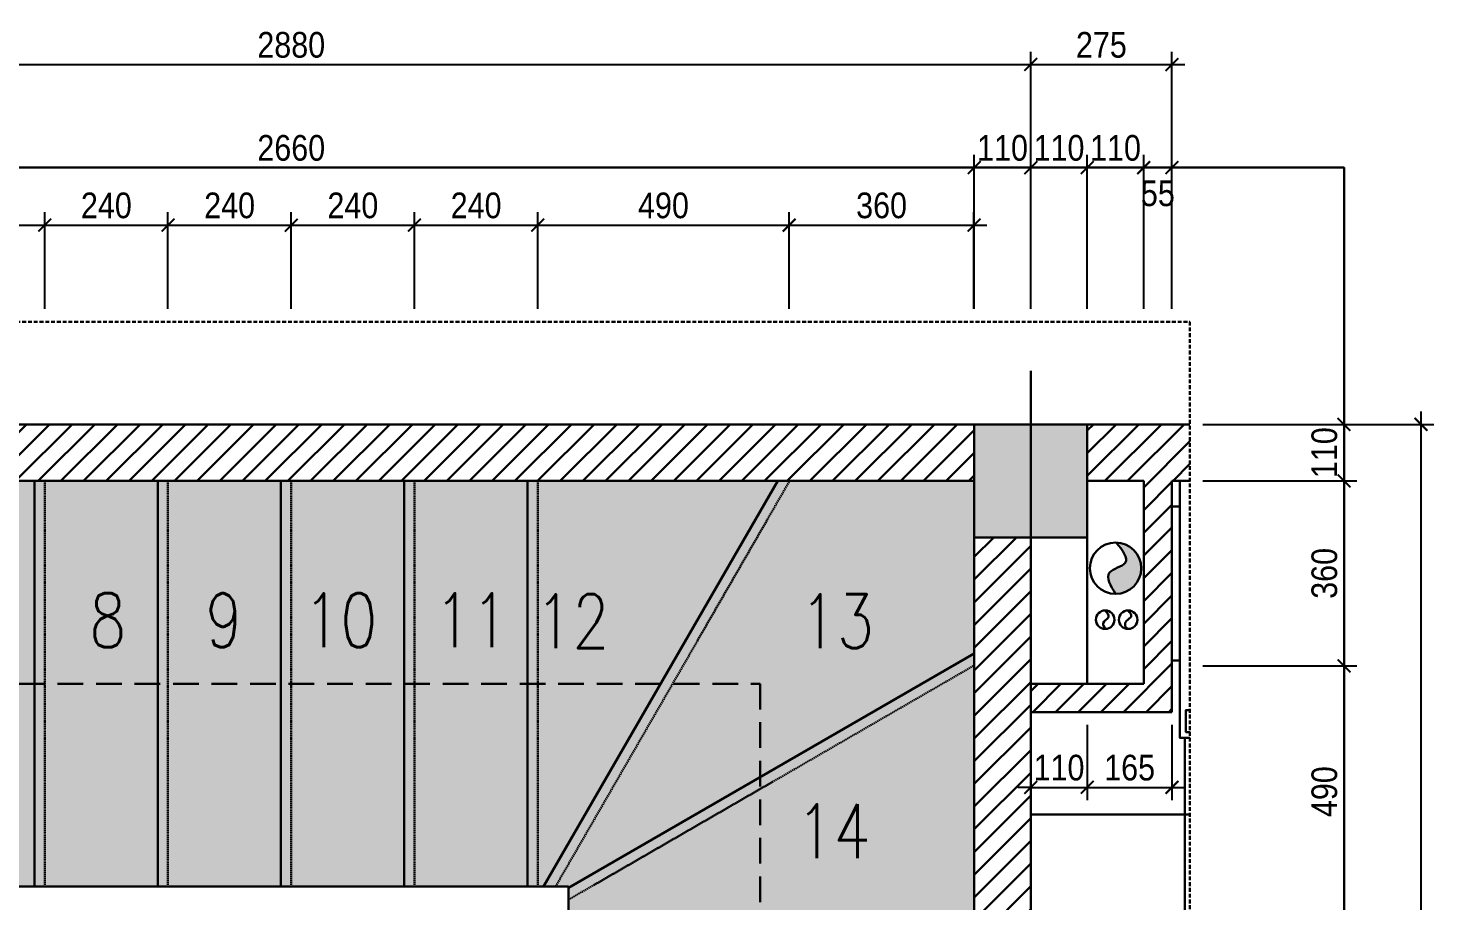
# Model space of a CAD drawing. Header units: millimetres. Extents: x -82962 to 19744, y -138000 to 4535.
# Drawn here: x 2761 to 5498, y -30838 to -29139 of the extents above; entities that cross this region are included whole.
import ezdxf

# ---------------------------------------------------------------- set-up
doc = ezdxf.new("R2010")
doc.units = ezdxf.units.MM
doc.header["$LTSCALE"] = 1000
doc.header["$MEASUREMENT"] = 0
doc.header["$PDMODE"] = 3
doc.linetypes.add('HIDDEN', pattern=[0.375, 0.25, -0.125])
doc.layers.get('0').update_dxf_attribs({"lineweight": 30})
doc.layers.get('DEFPOINTS').update_dxf_attribs({"color": 4, "lineweight": 30})
doc.layers.add('THAY', color=4, linetype='Continuous', lineweight=30)
doc.styles.add('ARIAL', font='arial.ttf', dxfattribs={"width": 0.85})
doc.styles.get("Standard").update_dxf_attribs({"font": 'romans.shx', "width": 0.7, "bigfont": 'bigfont.shx'})
doc.dimstyles.new('DIM 1-100', dxfattribs={"dimscale": 0, "dimtxt": 2, "dimasz": 1, "dimexe": 1, "dimexo": 1, "dimgap": 0.5, "dimtad": 1, "dimdec": 4, "dimrnd": 1, "dimdsep": 46, "dimtxsty": 'ARIAL', "dimblk1": 'ARCHTICK', "dimblk2": 'ARCHTICK', "dimsah": 1, "dimcen": 2, "dimdle": 1, "dimclrd": 9, "dimclre": 9, "dimclrt": 1, "dimadec": 0, "dimazin": 0, "dimtfac": 1, "dimtdec": 4, "dimtix": 1, "dimtmove": 2, "dimatfit": 3, "dimldrblk": 'DOT', "dimfxl": 1, "dimtvp": 1, "dimtolj": 1, "dimarcsym": 0})

# ---------------------------------------------------------------- blocks, each defined once
blk = doc.blocks.new('_ARCHTICK')
at = {"color": 0, "linetype": 'ByBlock', "const_width": 0.15}
blk.add_lwpolyline([(-0.5, -0.5), (0.5, 0.5)], dxfattribs=at)
blk = doc.blocks.new('*D348')
at = {"layer": 'DEFPOINTS', "color": 0, "ltscale": 0.2, "transparency": 16777216}
for p in [(4603.4, -29410.4), (1943.4, -29710.4), (4603.4, -29710.4)]:
    blk.add_point(p, dxfattribs=at)
at = {"layer": 'THAY', "color": 9, "lineweight": -2, "ltscale": 0.2, "transparency": 16777216}
for p, q in [((1943.4, -29685.4), (1943.4, -29385.4)), ((4603.4, -29685.4), (4603.4, -29385.4)), ((1918.4, -29410.4), (4628.4, -29410.4))]:
    blk.add_line(p, q, dxfattribs=at)
at = {"layer": 'THAY', "color": 9, "lineweight": -2, "ltscale": 0.2, "transparency": 16777216, "xscale": 25, "yscale": 25, "zscale": 25, "rotation": 180}
blk.add_blockref('_ARCHTICK', (1943.4, -29410.4), dxfattribs=at)
at = {"layer": 'THAY', "color": 9, "lineweight": -2, "ltscale": 0.2, "transparency": 16777216, "xscale": 25, "yscale": 25, "zscale": 25}
blk.add_blockref('_ARCHTICK', (4603.4, -29410.4), dxfattribs=at)
at = {"layer": 'THAY', "color": 1, "ltscale": 0.2, "transparency": 16777216, "insert": (3273.4, -29372.3), "char_height": 50, "attachment_point": 5, "style": 'ARIAL'}
blk.add_mtext('\\A1;2660', dxfattribs=at)
blk = doc.blocks.new('_DOT')
at = {"color": 0, "linetype": 'ByBlock', "ltscale": 10}
blk.add_line((-0.5, 0), (-1, 0), dxfattribs=at)
at = {"color": 0, "linetype": 'ByBlock', "ltscale": 10, "const_width": 0.5}
blk.add_lwpolyline([(-0.25, 0, 1), (0.25, 0, 1)], format="xyb", close=True, dxfattribs=at)
blk = doc.blocks.new('*D349')
at = {"layer": 'DEFPOINTS', "color": 0, "ltscale": 0.2, "transparency": 16777216}
for p in [(4713.4, -29410.4), (4603.4, -29710.4), (4713.4, -29710.4)]:
    blk.add_point(p, dxfattribs=at)
at = {"layer": 'THAY', "color": 9, "lineweight": -2, "ltscale": 0.2, "transparency": 16777216}
for p, q in [((4603.4, -29685.4), (4603.4, -29385.4)), ((4713.4, -29685.4), (4713.4, -29385.4)), ((4603.4, -29410.4), (4578.4, -29410.4)), ((4603.4, -29410.4), (4713.4, -29410.4)), ((4713.4, -29410.4), (4738.4, -29410.4))]:
    blk.add_line(p, q, dxfattribs=at)
at = {"layer": 'THAY', "color": 9, "lineweight": -2, "ltscale": 0.2, "transparency": 16777216, "xscale": 25, "yscale": 25, "zscale": 25}
blk.add_blockref('_ARCHTICK', (4603.4, -29410.4), dxfattribs=at)
at = {"layer": 'THAY', "color": 9, "lineweight": -2, "ltscale": 0.2, "transparency": 16777216, "xscale": 25, "yscale": 25, "zscale": 25, "rotation": 180}
blk.add_blockref('_ARCHTICK', (4713.4, -29410.4), dxfattribs=at)
at = {"layer": 'THAY', "color": 1, "ltscale": 0.2, "transparency": 16777216, "insert": (4658.4, -29372.3), "char_height": 50, "attachment_point": 5, "style": 'ARIAL'}
blk.add_mtext('\\A1;110', dxfattribs=at)
blk = doc.blocks.new('*D351')
at = {"layer": 'DEFPOINTS', "color": 0, "ltscale": 0.2, "transparency": 16777216}
for p in [(2793.4, -29522.4), (2303.7, -29710.4), (2793.4, -29710.4)]:
    blk.add_point(p, dxfattribs=at)
at = {"layer": 'THAY', "color": 9, "lineweight": -2, "ltscale": 0.2, "transparency": 16777216}
for p, q in [((2303.7, -29685.4), (2303.7, -29497.4)), ((2793.4, -29685.4), (2793.4, -29497.4)), ((2278.7, -29522.4), (2818.4, -29522.4))]:
    blk.add_line(p, q, dxfattribs=at)
at = {"layer": 'THAY', "color": 9, "lineweight": -2, "ltscale": 0.2, "transparency": 16777216, "xscale": 25, "yscale": 25, "zscale": 25, "rotation": 180}
blk.add_blockref('_ARCHTICK', (2303.7, -29522.4), dxfattribs=at)
at = {"layer": 'THAY', "color": 9, "lineweight": -2, "ltscale": 0.2, "transparency": 16777216, "xscale": 25, "yscale": 25, "zscale": 25}
blk.add_blockref('_ARCHTICK', (2793.4, -29522.4), dxfattribs=at)
at = {"layer": 'THAY', "color": 1, "ltscale": 0.2, "transparency": 16777216, "insert": (2548.5, -29484.3), "char_height": 50, "attachment_point": 5, "style": 'ARIAL'}
blk.add_mtext('\\A1;490', dxfattribs=at)
blk = doc.blocks.new('*D352')
at = {"layer": 'DEFPOINTS', "color": 0, "ltscale": 0.2, "transparency": 16777216}
for p in [(3033.4, -29522.4), (2793.4, -29710.4), (3033.4, -29710.4)]:
    blk.add_point(p, dxfattribs=at)
at = {"layer": 'THAY', "color": 9, "lineweight": -2, "ltscale": 0.2, "transparency": 16777216}
for p, q in [((2793.4, -29685.4), (2793.4, -29497.4)), ((3033.4, -29685.4), (3033.4, -29497.4)), ((2768.4, -29522.4), (3058.4, -29522.4))]:
    blk.add_line(p, q, dxfattribs=at)
at = {"layer": 'THAY', "color": 9, "lineweight": -2, "ltscale": 0.2, "transparency": 16777216, "xscale": 25, "yscale": 25, "zscale": 25, "rotation": 180}
blk.add_blockref('_ARCHTICK', (2793.4, -29522.4), dxfattribs=at)
at = {"layer": 'THAY', "color": 9, "lineweight": -2, "ltscale": 0.2, "transparency": 16777216, "xscale": 25, "yscale": 25, "zscale": 25}
blk.add_blockref('_ARCHTICK', (3033.4, -29522.4), dxfattribs=at)
at = {"layer": 'THAY', "color": 1, "ltscale": 0.2, "transparency": 16777216, "insert": (2913.4, -29484.3), "char_height": 50, "attachment_point": 5, "style": 'ARIAL'}
blk.add_mtext('\\A1;240', dxfattribs=at)
blk = doc.blocks.new('*D353')
at = {"layer": 'DEFPOINTS', "color": 0, "ltscale": 0.2, "transparency": 16777216}
for p in [(3273.4, -29522.4), (3033.4, -29710.4), (3273.4, -29710.4)]:
    blk.add_point(p, dxfattribs=at)
at = {"layer": 'THAY', "color": 9, "lineweight": -2, "ltscale": 0.2, "transparency": 16777216}
for p, q in [((3033.4, -29685.4), (3033.4, -29497.4)), ((3273.4, -29685.4), (3273.4, -29497.4)), ((3008.4, -29522.4), (3298.4, -29522.4))]:
    blk.add_line(p, q, dxfattribs=at)
at = {"layer": 'THAY', "color": 9, "lineweight": -2, "ltscale": 0.2, "transparency": 16777216, "xscale": 25, "yscale": 25, "zscale": 25, "rotation": 180}
blk.add_blockref('_ARCHTICK', (3033.4, -29522.4), dxfattribs=at)
at = {"layer": 'THAY', "color": 9, "lineweight": -2, "ltscale": 0.2, "transparency": 16777216, "xscale": 25, "yscale": 25, "zscale": 25}
blk.add_blockref('_ARCHTICK', (3273.4, -29522.4), dxfattribs=at)
at = {"layer": 'THAY', "color": 1, "ltscale": 0.2, "transparency": 16777216, "insert": (3153.4, -29484.3), "char_height": 50, "attachment_point": 5, "style": 'ARIAL'}
blk.add_mtext('\\A1;240', dxfattribs=at)
blk = doc.blocks.new('*D354')
at = {"layer": 'DEFPOINTS', "color": 0, "ltscale": 0.2, "transparency": 16777216}
for p in [(3513.4, -29522.4), (3273.4, -29710.4), (3513.4, -29710.4)]:
    blk.add_point(p, dxfattribs=at)
at = {"layer": 'THAY', "color": 9, "lineweight": -2, "ltscale": 0.2, "transparency": 16777216}
for p, q in [((3273.4, -29685.4), (3273.4, -29497.4)), ((3513.4, -29685.4), (3513.4, -29497.4)), ((3248.4, -29522.4), (3538.4, -29522.4))]:
    blk.add_line(p, q, dxfattribs=at)
at = {"layer": 'THAY', "color": 9, "lineweight": -2, "ltscale": 0.2, "transparency": 16777216, "xscale": 25, "yscale": 25, "zscale": 25, "rotation": 180}
blk.add_blockref('_ARCHTICK', (3273.4, -29522.4), dxfattribs=at)
at = {"layer": 'THAY', "color": 9, "lineweight": -2, "ltscale": 0.2, "transparency": 16777216, "xscale": 25, "yscale": 25, "zscale": 25}
blk.add_blockref('_ARCHTICK', (3513.4, -29522.4), dxfattribs=at)
at = {"layer": 'THAY', "color": 1, "ltscale": 0.2, "transparency": 16777216, "insert": (3393.4, -29484.3), "char_height": 50, "attachment_point": 5, "style": 'ARIAL'}
blk.add_mtext('\\A1;240', dxfattribs=at)
blk = doc.blocks.new('*D355')
at = {"layer": 'DEFPOINTS', "color": 0, "ltscale": 0.2, "transparency": 16777216}
for p in [(3753.4, -29522.4), (3513.4, -29710.4), (3753.4, -29710.4)]:
    blk.add_point(p, dxfattribs=at)
at = {"layer": 'THAY', "color": 9, "lineweight": -2, "ltscale": 0.2, "transparency": 16777216}
for p, q in [((3513.4, -29685.4), (3513.4, -29497.4)), ((3753.4, -29685.4), (3753.4, -29497.4)), ((3488.4, -29522.4), (3778.4, -29522.4))]:
    blk.add_line(p, q, dxfattribs=at)
at = {"layer": 'THAY', "color": 9, "lineweight": -2, "ltscale": 0.2, "transparency": 16777216, "xscale": 25, "yscale": 25, "zscale": 25, "rotation": 180}
blk.add_blockref('_ARCHTICK', (3513.4, -29522.4), dxfattribs=at)
at = {"layer": 'THAY', "color": 9, "lineweight": -2, "ltscale": 0.2, "transparency": 16777216, "xscale": 25, "yscale": 25, "zscale": 25}
blk.add_blockref('_ARCHTICK', (3753.4, -29522.4), dxfattribs=at)
at = {"layer": 'THAY', "color": 1, "ltscale": 0.2, "transparency": 16777216, "insert": (3633.4, -29484.3), "char_height": 50, "attachment_point": 5, "style": 'ARIAL'}
blk.add_mtext('\\A1;240', dxfattribs=at)
blk = doc.blocks.new('*D356')
at = {"layer": 'DEFPOINTS', "color": 0, "ltscale": 0.2, "transparency": 16777216}
for p in [(4243, -29522.4), (3753.4, -29710.4), (4243, -29710.4)]:
    blk.add_point(p, dxfattribs=at)
at = {"layer": 'THAY', "color": 9, "lineweight": -2, "ltscale": 0.2, "transparency": 16777216}
for p, q in [((3753.4, -29685.4), (3753.4, -29497.4)), ((4243, -29685.4), (4243, -29497.4)), ((3728.4, -29522.4), (4268, -29522.4))]:
    blk.add_line(p, q, dxfattribs=at)
at = {"layer": 'THAY', "color": 9, "lineweight": -2, "ltscale": 0.2, "transparency": 16777216, "xscale": 25, "yscale": 25, "zscale": 25, "rotation": 180}
blk.add_blockref('_ARCHTICK', (3753.4, -29522.4), dxfattribs=at)
at = {"layer": 'THAY', "color": 9, "lineweight": -2, "ltscale": 0.2, "transparency": 16777216, "xscale": 25, "yscale": 25, "zscale": 25}
blk.add_blockref('_ARCHTICK', (4243, -29522.4), dxfattribs=at)
at = {"layer": 'THAY', "color": 1, "ltscale": 0.2, "transparency": 16777216, "insert": (3998.2, -29484.3), "char_height": 50, "attachment_point": 5, "style": 'ARIAL'}
blk.add_mtext('\\A1;490', dxfattribs=at)
blk = doc.blocks.new('*D362')
at = {"layer": 'DEFPOINTS', "color": 0, "ltscale": 0.2, "transparency": 16777216}
for p in [(4602.8, -29522.4), (4243, -29710.4), (4602.8, -29710.4)]:
    blk.add_point(p, dxfattribs=at)
at = {"layer": 'THAY', "color": 9, "lineweight": -2, "ltscale": 0.2, "transparency": 16777216}
for p, q in [((4243, -29685.4), (4243, -29497.4)), ((4602.8, -29685.4), (4602.8, -29497.4)), ((4218, -29522.4), (4627.8, -29522.4))]:
    blk.add_line(p, q, dxfattribs=at)
at = {"layer": 'THAY', "color": 9, "lineweight": -2, "ltscale": 0.2, "transparency": 16777216, "xscale": 25, "yscale": 25, "zscale": 25, "rotation": 180}
blk.add_blockref('_ARCHTICK', (4243, -29522.4), dxfattribs=at)
at = {"layer": 'THAY', "color": 9, "lineweight": -2, "ltscale": 0.2, "transparency": 16777216, "xscale": 25, "yscale": 25, "zscale": 25}
blk.add_blockref('_ARCHTICK', (4602.8, -29522.4), dxfattribs=at)
at = {"layer": 'THAY', "color": 1, "ltscale": 0.2, "transparency": 16777216, "insert": (4422.9, -29484.3), "char_height": 50, "attachment_point": 5, "style": 'ARIAL'}
blk.add_mtext('\\A1;360', dxfattribs=at)
blk = doc.blocks.new('*D357')
at = {"layer": 'DEFPOINTS', "color": 0, "ltscale": 0.2, "transparency": 16777216}
for p in [(4713.4, -29209.7), (1833.4, -29710.4), (4713.4, -29710.4)]:
    blk.add_point(p, dxfattribs=at)
at = {"layer": 'THAY', "color": 9, "lineweight": -2, "ltscale": 0.2, "transparency": 16777216}
for p, q in [((1833.4, -29685.4), (1833.4, -29184.7)), ((4713.4, -29685.4), (4713.4, -29184.7)), ((1808.4, -29209.7), (4738.4, -29209.7))]:
    blk.add_line(p, q, dxfattribs=at)
at = {"layer": 'THAY', "color": 9, "lineweight": -2, "ltscale": 0.2, "transparency": 16777216, "xscale": 25, "yscale": 25, "zscale": 25, "rotation": 180}
blk.add_blockref('_ARCHTICK', (1833.4, -29209.7), dxfattribs=at)
at = {"layer": 'THAY', "color": 9, "lineweight": -2, "ltscale": 0.2, "transparency": 16777216, "xscale": 25, "yscale": 25, "zscale": 25}
blk.add_blockref('_ARCHTICK', (4713.4, -29209.7), dxfattribs=at)
at = {"layer": 'THAY', "color": 1, "ltscale": 0.2, "transparency": 16777216, "insert": (3273.4, -29171.7), "char_height": 50, "attachment_point": 5, "style": 'ARIAL'}
blk.add_mtext('\\A1;2880', dxfattribs=at)
blk = doc.blocks.new('*D358')
at = {"layer": 'DEFPOINTS', "color": 0, "ltscale": 0.2, "transparency": 16777216}
for p in [(4988.4, -29209.7), (4713.4, -29710.4), (4988.4, -29710.4)]:
    blk.add_point(p, dxfattribs=at)
at = {"layer": 'THAY', "color": 9, "lineweight": -2, "ltscale": 0.2, "transparency": 16777216}
for p, q in [((4713.4, -29685.4), (4713.4, -29184.7)), ((4988.4, -29685.4), (4988.4, -29184.7)), ((4688.4, -29209.7), (5013.4, -29209.7))]:
    blk.add_line(p, q, dxfattribs=at)
at = {"layer": 'THAY', "color": 9, "lineweight": -2, "ltscale": 0.2, "transparency": 16777216, "xscale": 25, "yscale": 25, "zscale": 25, "rotation": 180}
blk.add_blockref('_ARCHTICK', (4713.4, -29209.7), dxfattribs=at)
at = {"layer": 'THAY', "color": 9, "lineweight": -2, "ltscale": 0.2, "transparency": 16777216, "xscale": 25, "yscale": 25, "zscale": 25}
blk.add_blockref('_ARCHTICK', (4988.4, -29209.7), dxfattribs=at)
at = {"layer": 'THAY', "color": 1, "ltscale": 0.2, "transparency": 16777216, "insert": (4850.9, -29171.7), "char_height": 50, "attachment_point": 5, "style": 'ARIAL'}
blk.add_mtext('\\A1;275', dxfattribs=at)
blk = doc.blocks.new('*D359')
at = {"layer": 'DEFPOINTS', "color": 0, "ltscale": 0.2, "transparency": 16777216}
for p in [(4823.4, -29410.4), (4713.4, -29710.4), (4823.4, -29710.4)]:
    blk.add_point(p, dxfattribs=at)
at = {"layer": 'THAY', "color": 9, "lineweight": -2, "ltscale": 0.2, "transparency": 16777216}
for p, q in [((4713.4, -29685.4), (4713.4, -29385.4)), ((4823.4, -29685.4), (4823.4, -29385.4)), ((4713.4, -29410.4), (4688.4, -29410.4)), ((4713.4, -29410.4), (4823.4, -29410.4)), ((4823.4, -29410.4), (4848.4, -29410.4))]:
    blk.add_line(p, q, dxfattribs=at)
at = {"layer": 'THAY', "color": 9, "lineweight": -2, "ltscale": 0.2, "transparency": 16777216, "xscale": 25, "yscale": 25, "zscale": 25}
blk.add_blockref('_ARCHTICK', (4713.4, -29410.4), dxfattribs=at)
at = {"layer": 'THAY', "color": 9, "lineweight": -2, "ltscale": 0.2, "transparency": 16777216, "xscale": 25, "yscale": 25, "zscale": 25, "rotation": 180}
blk.add_blockref('_ARCHTICK', (4823.4, -29410.4), dxfattribs=at)
at = {"layer": 'THAY', "color": 1, "ltscale": 0.2, "transparency": 16777216, "insert": (4768.4, -29372.3), "char_height": 50, "attachment_point": 5, "style": 'ARIAL'}
blk.add_mtext('\\A1;110', dxfattribs=at)
blk = doc.blocks.new('*D360')
at = {"layer": 'DEFPOINTS', "color": 0, "ltscale": 0.2, "transparency": 16777216}
for p in [(4933.4, -29410.4), (4823.4, -29710.4), (4933.4, -29710.4)]:
    blk.add_point(p, dxfattribs=at)
at = {"layer": 'THAY', "color": 9, "lineweight": -2, "ltscale": 0.2, "transparency": 16777216}
for p, q in [((4823.4, -29685.4), (4823.4, -29385.4)), ((4933.4, -29685.4), (4933.4, -29385.4)), ((4823.4, -29410.4), (4798.4, -29410.4)), ((4823.4, -29410.4), (4933.4, -29410.4)), ((4933.4, -29410.4), (4958.4, -29410.4))]:
    blk.add_line(p, q, dxfattribs=at)
at = {"layer": 'THAY', "color": 9, "lineweight": -2, "ltscale": 0.2, "transparency": 16777216, "xscale": 25, "yscale": 25, "zscale": 25}
blk.add_blockref('_ARCHTICK', (4823.4, -29410.4), dxfattribs=at)
at = {"layer": 'THAY', "color": 9, "lineweight": -2, "ltscale": 0.2, "transparency": 16777216, "xscale": 25, "yscale": 25, "zscale": 25, "rotation": 180}
blk.add_blockref('_ARCHTICK', (4933.4, -29410.4), dxfattribs=at)
at = {"layer": 'THAY', "color": 1, "ltscale": 0.2, "transparency": 16777216, "insert": (4878.4, -29372.3), "char_height": 50, "attachment_point": 5, "style": 'ARIAL'}
blk.add_mtext('\\A1;110', dxfattribs=at)
blk = doc.blocks.new('*D361')
at = {"layer": 'DEFPOINTS', "color": 0, "ltscale": 0.2, "transparency": 16777216}
for p in [(4988.4, -29410.4), (4933.4, -29710.4), (4988.4, -29710.4)]:
    blk.add_point(p, dxfattribs=at)
at = {"layer": 'THAY', "color": 9, "lineweight": -2, "ltscale": 0.2, "transparency": 16777216}
for p, q in [((4933.4, -29685.4), (4933.4, -29385.4)), ((4988.4, -29685.4), (4988.4, -29385.4)), ((4908.4, -29410.4), (5013.4, -29410.4))]:
    blk.add_line(p, q, dxfattribs=at)
at = {"layer": 'THAY', "color": 9, "lineweight": -2, "ltscale": 0.2, "transparency": 16777216, "xscale": 25, "yscale": 25, "zscale": 25, "rotation": 180}
blk.add_blockref('_ARCHTICK', (4933.4, -29410.4), dxfattribs=at)
at = {"layer": 'THAY', "color": 9, "lineweight": -2, "ltscale": 0.2, "transparency": 16777216, "xscale": 25, "yscale": 25, "zscale": 25}
blk.add_blockref('_ARCHTICK', (4988.4, -29410.4), dxfattribs=at)
at = {"layer": 'THAY', "color": 1, "ltscale": 0.2, "transparency": 16777216, "insert": (4960.9, -29460.8), "char_height": 50, "attachment_point": 5, "style": 'ARIAL'}
blk.add_mtext('\\A1;55', dxfattribs=at)
blk = doc.blocks.new('*D363')
at = {"layer": 'DEFPOINTS', "color": 0, "ltscale": 0.2, "transparency": 16777216}
for p in [(5023.4, -29910.4), (5023.4, -30020.4), (5323.4, -30020.4)]:
    blk.add_point(p, dxfattribs=at)
at = {"layer": 'THAY', "color": 9, "lineweight": -2, "ltscale": 0.2, "transparency": 16777216}
for p, q in [((5323.4, -29910.4), (5323.4, -29885.4)), ((5048.4, -29910.4), (5348.4, -29910.4)), ((5323.4, -29910.4), (5323.4, -30020.4)), ((5048.4, -30020.4), (5348.4, -30020.4)), ((5323.4, -30020.4), (5323.4, -30045.4))]:
    blk.add_line(p, q, dxfattribs=at)
at = {"layer": 'THAY', "color": 9, "lineweight": -2, "ltscale": 0.2, "transparency": 16777216, "xscale": 25, "yscale": 25, "zscale": 25}
for p, rotation in [((5323.4, -29910.4), 270), ((5323.4, -30020.4), 90)]:
    blk.add_blockref('_ARCHTICK', p, dxfattribs=dict(at, rotation=rotation))
at = {"layer": 'THAY', "color": 1, "ltscale": 0.2, "transparency": 16777216, "insert": (5285.3, -29965.4), "char_height": 50, "attachment_point": 5, "rotation": 90, "style": 'ARIAL'}
blk.add_mtext('\\A1;110', dxfattribs=at)
blk = doc.blocks.new('*D364')
at = {"layer": 'DEFPOINTS', "color": 0, "ltscale": 0.2, "transparency": 16777216}
for p in [(5023.4, -30020.4), (5023.4, -30380.5), (5323.4, -30380.5)]:
    blk.add_point(p, dxfattribs=at)
at = {"layer": 'THAY', "color": 9, "lineweight": -2, "ltscale": 0.2, "transparency": 16777216}
for p, q in [((5323.4, -29995.4), (5323.4, -30405.5)), ((5048.4, -30020.4), (5348.4, -30020.4)), ((5048.4, -30380.5), (5348.4, -30380.5))]:
    blk.add_line(p, q, dxfattribs=at)
at = {"layer": 'THAY', "color": 9, "lineweight": -2, "ltscale": 0.2, "transparency": 16777216, "xscale": 25, "yscale": 25, "zscale": 25}
for p, rotation in [((5323.4, -30020.4), 90), ((5323.4, -30380.5), 270)]:
    blk.add_blockref('_ARCHTICK', p, dxfattribs=dict(at, rotation=rotation))
at = {"layer": 'THAY', "color": 1, "ltscale": 0.2, "transparency": 16777216, "insert": (5285.3, -30200.4), "char_height": 50, "attachment_point": 5, "rotation": 90, "style": 'ARIAL'}
blk.add_mtext('\\A1;360', dxfattribs=at)
blk = doc.blocks.new('*D365')
at = {"layer": 'DEFPOINTS', "color": 0, "ltscale": 0.2, "transparency": 16777216}
for p in [(5023.4, -30380.5), (5023.4, -30870.4), (5323.4, -30870.4)]:
    blk.add_point(p, dxfattribs=at)
at = {"layer": 'THAY', "color": 9, "lineweight": -2, "ltscale": 0.2, "transparency": 16777216}
for p, q in [((5323.4, -30355.5), (5323.4, -30895.4)), ((5048.4, -30380.5), (5348.4, -30380.5)), ((5048.4, -30870.4), (5348.4, -30870.4))]:
    blk.add_line(p, q, dxfattribs=at)
at = {"layer": 'THAY', "color": 9, "lineweight": -2, "ltscale": 0.2, "transparency": 16777216, "xscale": 25, "yscale": 25, "zscale": 25}
for p, rotation in [((5323.4, -30380.5), 90), ((5323.4, -30870.4), 270)]:
    blk.add_blockref('_ARCHTICK', p, dxfattribs=dict(at, rotation=rotation))
at = {"layer": 'THAY', "color": 1, "ltscale": 0.2, "transparency": 16777216, "insert": (5285.3, -30625.4), "char_height": 50, "attachment_point": 5, "rotation": 90, "style": 'ARIAL'}
blk.add_mtext('\\A1;490', dxfattribs=at)
blk = doc.blocks.new('*D374')
at = {"layer": 'DEFPOINTS', "color": 0, "ltscale": 0.2, "transparency": 16777216}
for p in [(5023.4, -29910.4), (5473.4, -29910.4), (5023.4, -33060.4)]:
    blk.add_point(p, dxfattribs=at)
at = {"layer": 'THAY', "color": 9, "lineweight": -2, "ltscale": 0.2, "transparency": 16777216}
for p, q in [((5473.4, -33085.4), (5473.4, -29885.4)), ((5048.4, -29910.4), (5498.4, -29910.4)), ((5048.4, -33060.4), (5498.4, -33060.4))]:
    blk.add_line(p, q, dxfattribs=at)
at = {"layer": 'THAY', "color": 9, "lineweight": -2, "ltscale": 0.2, "transparency": 16777216, "xscale": 25, "yscale": 25, "zscale": 25}
for p, rotation in [((5473.4, -29910.4), 90), ((5473.4, -33060.4), 270)]:
    blk.add_blockref('_ARCHTICK', p, dxfattribs=dict(at, rotation=rotation))
at = {"layer": 'THAY', "color": 1, "ltscale": 0.2, "transparency": 16777216, "insert": (5435.3, -31485.4), "char_height": 50, "attachment_point": 5, "rotation": 90, "style": 'ARIAL'}
blk.add_mtext('\\A1;3150', dxfattribs=at)
blk = doc.blocks.new('*D375')
at = {"layer": 'DEFPOINTS', "color": 0, "ltscale": 0.2, "transparency": 16777216}
for p in [(4713.4, -30470.4), (4823.4, -30470.4), (4823.4, -30617)]:
    blk.add_point(p, dxfattribs=at)
at = {"layer": 'THAY', "color": 9, "lineweight": -2, "ltscale": 0.2, "transparency": 16777216}
for p, q in [((4713.4, -30495.4), (4713.4, -30642)), ((4823.4, -30495.4), (4823.4, -30642)), ((4713.4, -30617), (4688.4, -30617)), ((4713.4, -30617), (4823.4, -30617)), ((4823.4, -30617), (4848.4, -30617))]:
    blk.add_line(p, q, dxfattribs=at)
at = {"layer": 'THAY', "color": 9, "lineweight": -2, "ltscale": 0.2, "transparency": 16777216, "xscale": 25, "yscale": 25, "zscale": 25}
blk.add_blockref('_ARCHTICK', (4713.4, -30617), dxfattribs=at)
at = {"layer": 'THAY', "color": 9, "lineweight": -2, "ltscale": 0.2, "transparency": 16777216, "xscale": 25, "yscale": 25, "zscale": 25, "rotation": 180}
blk.add_blockref('_ARCHTICK', (4823.4, -30617), dxfattribs=at)
at = {"layer": 'THAY', "color": 1, "ltscale": 0.2, "transparency": 16777216, "insert": (4768.4, -30578.9), "char_height": 50, "attachment_point": 5, "style": 'ARIAL'}
blk.add_mtext('\\A1;110', dxfattribs=at)
blk = doc.blocks.new('*D376')
at = {"layer": 'DEFPOINTS', "color": 0, "ltscale": 0.2, "transparency": 16777216}
for p in [(4823.4, -30470.4), (4988.4, -30470.4), (4988.4, -30617)]:
    blk.add_point(p, dxfattribs=at)
at = {"layer": 'THAY', "color": 9, "lineweight": -2, "ltscale": 0.2, "transparency": 16777216}
for p, q in [((4823.4, -30495.4), (4823.4, -30642)), ((4988.4, -30495.4), (4988.4, -30642)), ((4798.4, -30617), (5013.4, -30617))]:
    blk.add_line(p, q, dxfattribs=at)
at = {"layer": 'THAY', "color": 9, "lineweight": -2, "ltscale": 0.2, "transparency": 16777216, "xscale": 25, "yscale": 25, "zscale": 25, "rotation": 180}
blk.add_blockref('_ARCHTICK', (4823.4, -30617), dxfattribs=at)
at = {"layer": 'THAY', "color": 9, "lineweight": -2, "ltscale": 0.2, "transparency": 16777216, "xscale": 25, "yscale": 25, "zscale": 25}
blk.add_blockref('_ARCHTICK', (4988.4, -30617), dxfattribs=at)
at = {"layer": 'THAY', "color": 1, "ltscale": 0.2, "transparency": 16777216, "insert": (4905.9, -30578.9), "char_height": 50, "attachment_point": 5, "style": 'ARIAL'}
blk.add_mtext('\\A1;165', dxfattribs=at)

msp = doc.modelspace()

# ---------------------------------------------------------------- hatches: boundary and pattern name
at = {"layer": 'THAY', "ltscale": 0.2}
h = msp.add_hatch(dxfattribs=at)
h.set_pattern_fill('ANSI31', color=256, scale=250, style=0)
h.set_pattern_definition([(45, (1523.353, -32824.554), (-22.09709, 22.09709), [])])
h.paths.add_polyline_path([(5023.35257, -29910.36771), (4823.35257, -29910.36771), (4823.35257, -30020.36771), (4933.35257, -30020.36771), (4933.35257, -30415.36771), (4713.35257, -30415.36771), (4713.35257, -30470.36771), (4988.35257, -30470.36771), (4988.35257, -30020.36771), (5023.35257, -30020.36771)])
h.paths.add_polyline_path([(4603.35257, -29910.36771), (1943.35257, -29910.36771), (1943.35257, -30020.36771), (4603.35257, -30020.36771)])
h.paths.add_polyline_path([(1723.35257, -29910.36771), (1523.35257, -29910.36771), (1523.35257, -30020.36771), (1723.35257, -30020.36771)])
h.paths.add_polyline_path([(4816.13232, -31617.09868), (5061.13232, -31617.09868), (5061.13232, -31392.09868), (4816.13232, -31392.09868)], flags=9)
h.paths.add_polyline_path([(2959.6043, -32824.5544), (4067.84163, -32824.5544), (4067.84163, -32548.04346), (2959.6043, -32548.04346)], flags=9)
h.paths.add_polyline_path([(3013.87854, -32321.21219), (3739.14241, -32321.21219), (3739.14241, -32120.28156), (3013.87854, -32120.28156)], flags=9)
at = {"layer": 'THAY', "linetype": 'Continuous'}
msp.add_hatch(color=256, dxfattribs=at).paths.add_polyline_path([(4823.35257, -29910.36771), (4603.35257, -29910.36771), (4603.35257, -30130.36771), (4823.35257, -30130.36771)])
at = {"layer": 'THAY', "ltscale": 0.2}
h = msp.add_hatch(dxfattribs=at)
h.set_pattern_fill('DOTS', color=256, scale=300, style=0)
h.set_pattern_definition([(0, (1943.353, -31883.832), (9.375, 18.75), [0, -18.75])])
h.paths.add_polyline_path([(4603.35257, -30020.36771), (4220.88168, -30020.36771), (3764.89216, -30810.36771), (3813.35257, -30810.36771), (3813.35257, -30812.62026), (4603.35257, -30356.37331)])
h.paths.add_polyline_path([(4220.88168, -30020.36771), (3733.35257, -30020.36771), (3733.35257, -30810.36771), (3764.89216, -30810.36771)])
h.paths.add_polyline_path([(3733.35257, -30020.36771), (3493.35257, -30020.36771), (3493.35257, -30810.36771), (3733.35257, -30810.36771)])
h.paths.add_polyline_path([(3493.35257, -30020.36771), (3253.35257, -30020.36771), (3253.35257, -30810.36771), (3493.35257, -30810.36771)])
h.paths.add_polyline_path([(3253.35257, -30020.36771), (3013.35257, -30020.36771), (3013.35257, -30810.36771), (3253.35257, -30810.36771)])
h.paths.add_polyline_path([(3013.35257, -30020.36771), (2773.35257, -30020.36771), (2773.35257, -30810.36771), (3013.35257, -30810.36771)])
h.paths.add_polyline_path([(2773.35257, -30020.36771), (2279.63842, -30020.36771), (2735.62793, -30810.36771), (2773.35257, -30810.36771)])
h.paths.add_polyline_path([(2279.63842, -30020.36771), (1943.35257, -30020.36771), (1943.35257, -30130.36771), (1943.35257, -30402.56488), (2733.35257, -30858.81183), (2733.35257, -30810.36771), (2735.62793, -30810.36771)])
h.paths.add_polyline_path([(1943.35257, -30402.56488), (1943.35257, -30890.36771), (2733.35257, -30890.36771), (2733.35257, -30858.81183)])
h.paths.add_polyline_path([(2733.35257, -30890.36771), (1943.35257, -30890.36771), (1943.35257, -31140.36771), (2733.35257, -31140.36771)])
h.paths.add_polyline_path([(2733.35257, -31140.36771), (1943.35257, -31140.36771), (1943.35257, -31390.36771), (2733.35257, -31390.36771)])
h.paths.add_polyline_path([(2733.35257, -31390.36771), (1943.35257, -31390.36771), (1943.35257, -31640.36771), (2733.35257, -31640.36771)])
h.paths.add_polyline_path([(2733.35257, -31640.36771), (1943.35257, -31640.36771), (1943.35257, -31883.83178), (2733.35257, -31883.83178)])
h = msp.add_hatch(dxfattribs=at)
h.set_pattern_fill('_USER', color=256, scale=300, style=0, double=1, pattern_type=0)
h.set_pattern_definition([(0, (4713.35, -31870.37), (0, 300), []), (90, (4713.35, -31870.37), (-300, 2e-14), [])])
edge = h.paths.add_edge_path()
edge.add_line((5023.35257, -31264.08807), (5023.35257, -30520.36771))
edge.add_line((5023.35257, -30520.36771), (5003.35257, -30520.36771))
edge.add_line((5003.35257, -30520.36771), (5003.35257, -30020.36771))
edge.add_line((5003.35257, -30020.36771), (4988.35257, -30020.36771))
edge.add_line((4988.35257, -30020.36771), (4988.35257, -30470.36771))
edge.add_line((4988.35257, -30470.36771), (4713.35257, -30470.36771))
edge.add_line((4713.35257, -30470.36771), (4713.35257, -31870.36771))
edge.add_line((4713.35257, -31870.36771), (4818.35257, -31870.36771))
edge.add_line((4818.35257, -31870.36771), (4818.35257, -31230.36771))
edge.add_line((4818.35257, -31230.36771), (4858.35257, -31230.36771))
edge.add_line((4858.35257, -31230.36771), (4858.35257, -31231.61893))
edge.add_arc((4818.35257, -31870.36771), 640, 71.31817539, 86.4166783, ccw=False)
h.paths.add_polyline_path([(5023.35257, -31042.80823), (5023.35257, -30878.46098), (4976.18743, -30878.46098), (4976.18743, -31042.80823)])
edge = h.paths.add_edge_path()
edge.add_line((5023.35257, -31870.36771), (5023.35257, -31264.08807))
edge.add_arc((4818.35257, -31870.36771), 640, 71.31817539, 86.4166783)
edge.add_line((4858.35257, -31231.61893), (4858.35257, -31870.36771))
edge.add_line((4858.35257, -31870.36771), (5023.35257, -31870.36771))
h = msp.add_hatch(dxfattribs=at)
h.set_pattern_fill('ANSI31', color=256, scale=250, style=0)
h.set_pattern_definition([(45, (4603.353, -31980.368), (-22.0971, 22.0971), [])])
h.paths.add_polyline_path([(4713.35257, -30130.36771), (4603.35257, -30130.36771), (4603.35257, -31980.36771), (4713.35257, -31980.36771)])
h.paths.add_polyline_path([(4768.35257, -31870.36771), (4713.35257, -31870.36771), (4713.35257, -31980.36771), (4768.35257, -31980.36771)])
at = {"layer": 'THAY', "linetype": 'Continuous'}
h = msp.add_hatch(color=256, dxfattribs=at)
edge = h.paths.add_edge_path()
edge.add_spline(control_points=[(4879.75287, -30140.41249), (4891.84688, -30155.48874), (4914.07092, -30183.19295), (4851.1009, -30195.21134), (4868.84364, -30224.48458), (4878.48878, -30240.39784)], knot_values=[0, 0, 0, 0, 43.0954372189, 79.1924680076, 122.1881183082, 122.1881183082, 122.1881183082, 122.1881183082], degree=3, periodic=0)
edge.add_arc((4878.54364, -30190.39787), 50, 269.93713879, 360)
edge.add_arc((4878.54364, -30190.39787), 50, 360, 448.61419338)
at = {"layer": 'THAY', "ltscale": 0.2}
h = msp.add_hatch(dxfattribs=at)
h.set_pattern_fill('DOTS', color=256, scale=300, style=0)
h.set_pattern_definition([(0, (2959.604, -32824.554), (9.375, 18.75), [0, -18.75])])
h.paths.add_polyline_path([(4603.35257, -31600.36771), (3813.35257, -31600.36771), (3813.35257, -31850.36771), (4177.07894, -31850.36771), (4108.95543, -31706.00338, 0.3547607052), (4265.28839, -31706.58006), (4196.13542, -31850.36771), (4603.35257, -31850.36771)])
h.paths.add_polyline_path([(4265.28839, -31706.58006, -0.3547607052), (4108.95543, -31706.00338), (4177.07894, -31850.36771), (4196.13542, -31850.36771)], flags=17)
h.paths.add_polyline_path([(4603.35257, -31350.36771), (3813.35257, -31350.36771), (3813.35257, -31600.36771), (4603.35257, -31600.36771)])
h.paths.add_polyline_path([(4603.35257, -31100.36771), (3813.35257, -31100.36771), (3813.35257, -31350.36771), (4603.35257, -31350.36771)])
h.paths.add_polyline_path([(4603.35257, -30850.36771), (3813.35257, -30850.36771), (3813.35257, -31100.36771), (4603.35257, -31100.36771)])
h.paths.add_polyline_path([(4603.35257, -30356.37331), (3813.35257, -30812.62026), (3813.35257, -30850.36771), (4603.35257, -30850.36771)])
h.paths.add_polyline_path([(4893.30063, -31723.44589), (4984.34088, -31723.44589), (4984.34088, -31620.41042), (4893.30063, -31620.41042)], flags=9)
h.paths.add_polyline_path([(4704.51049, -30630.81216), (4828.57086, -30630.81216), (4828.57086, -30527.77669), (4704.51049, -30527.77669)], flags=9)
h.paths.add_polyline_path([(4841.77856, -30630.81216), (4965.83893, -30630.81216), (4965.83893, -30527.77669), (4841.77856, -30527.77669)], flags=9)
h.paths.add_polyline_path([(2959.6043, -32824.5544), (4067.84163, -32824.5544), (4067.84163, -32548.04346), (2959.6043, -32548.04346)], flags=9)
h.paths.add_polyline_path([(3013.87854, -32321.21219), (3739.14241, -32321.21219), (3739.14241, -32120.28156), (3013.87854, -32120.28156)], flags=9)

# ---------------------------------------------------------------- linework, layer by layer
at = {"layer": 'THAY', "ltscale": 0.01}
for p, q in [((4713.35257, -33234.29303), (4713.35257, -29805.97198)), ((1523.35257, -29910.36771), (5023.35257, -29910.36771))]:
    msp.add_line(p, q, dxfattribs=at)
at = {"layer": 'THAY'}
for p, q in [((1523.35257, -29910.36771), (5023.35257, -29910.36771)), ((1943.35257, -30020.36771), (4603.35257, -30020.36771)), ((2773.35257, -30020.36771), (2773.35257, -30810.36771)), ((3013.35257, -30020.36771), (3013.35257, -30810.36771)), ((3253.35257, -30020.36771), (3253.35257, -30810.36771)), ((3493.35257, -30020.36771), (3493.35257, -30810.36771)), ((3733.35257, -30810.36771), (3733.35257, -30020.36771)), ((3764.89216, -30810.36771), (4220.88168, -30020.36771)), ((4823.35257, -30020.36771), (4933.35257, -30020.36771)), ((3813.35257, -30812.62026), (4603.35257, -30356.37331))]:
    msp.add_line(p, q, dxfattribs=at)
at = {"layer": 'THAY', "linetype": 'HIDDEN', "ltscale": 0.01}
for p, q in [((2793.35257, -30020.36771), (2793.35257, -30810.36771)), ((3033.35257, -30020.36771), (3033.35257, -30810.36771)), ((3273.35257, -30020.36771), (3273.35257, -30810.36771)), ((3513.35257, -30020.36771), (3513.35257, -30810.36771)), ((3753.35257, -30810.36771), (3753.35257, -30020.36771)), ((3787.98469, -30810.36771), (4243.97421, -30020.36771)), ((3813.35257, -30835.71604), (4603.35257, -30379.46909))]:
    msp.add_line(p, q, dxfattribs=at)
at = {"layer": 'THAY', "linetype": 'Continuous'}
for p, q in [((4603.35257, -31980.36771), (4603.35257, -30020.36771)), ((4603.35257, -31980.36771), (4603.35257, -30020.36771)), ((4933.35257, -30415.36771), (4933.35257, -30020.36771)), ((4988.35257, -30470.36771), (4988.35257, -30020.36771)), ((4603.35257, -30130.36771), (4713.35257, -30130.36771)), ((4713.35257, -31870.36771), (4713.35257, -30130.36771)), ((4823.35257, -30415.36771), (4823.35257, -30130.36771)), ((4713.35257, -30415.36771), (4933.35257, -30415.36771)), ((4713.35257, -30470.36771), (4988.35257, -30470.36771)), ((2733.35257, -30810.36771), (3813.35257, -30810.36771)), ((3813.35257, -30810.36771), (3813.35257, -31870.36771))]:
    msp.add_line(p, q, dxfattribs=at)
at = {"layer": 'THAY', "ltscale": 0.2}
msp.add_lwpolyline([(1223.35257, -29410.36771), (5323.35257, -29410.36771), (5323.35257, -33560.36771), (1223.35257, -33560.36771)], close=True, dxfattribs=at)
at = {"layer": 'THAY', "linetype": 'HIDDEN', "ltscale": 0.03}
msp.add_lwpolyline([(1523.35257, -29710.36771), (5023.35257, -29710.36771), (5023.35257, -33260.36771), (1523.35257, -33260.36771)], close=True, dxfattribs=at)
at = {"layer": 'THAY'}
msp.add_lwpolyline([(4823.35257, -29910.36771), (4603.35257, -29910.36771), (4603.35257, -30130.36771), (4823.35257, -30130.36771)], close=True, dxfattribs=at)
msp.add_lwpolyline([(4988.35257, -30020.36771), (5023.35257, -30020.36771)], dxfattribs=at)
at = {"layer": 'THAY', "linetype": 'Continuous'}
for points in [[(5023.35257, -30520.36771), (5003.35257, -30520.36771), (5003.35257, -30020.36771), (5023.35257, -30020.36771)], [(5023.35257, -30466.45408), (5015.35927, -30466.45408), (5015.35927, -30509.27287), (5023.35257, -30509.27287)]]:
    msp.add_lwpolyline(points, dxfattribs=at)
at = {"layer": 'THAY', "linetype": 'HIDDEN', "ltscale": 0.2}
msp.add_lwpolyline([(2368.35257, -31870.36771), (2368.35257, -30415.36771), (4186.51666, -30415.36771), (4186.51666, -31870.36771)], dxfattribs=at)
at = {"layer": 'THAY', "linetype": 'Continuous'}
for centre, radius in [((4878.54364, -30190.39787), 50), ((4858.29878, -30290.57919), 18), ((4903.03618, -30290.57919), 18)]:
    msp.add_circle(centre, radius, dxfattribs=at)
for points in [[(4879.75287, -30140.41249), (4897.36749, -30179.74367), (4866.84185, -30199.00973), (4878.48878, -30240.39784)], [(4858.08773, -30272.58043), (4864.46979, -30285.79343), (4854.21712, -30297.45208), (4859.36223, -30308.54775)], [(4903.51853, -30272.58566), (4909.05097, -30284.52926), (4899.75491, -30293.01118), (4897.53188, -30303.31047), (4903.60783, -30308.57011)]]:
    msp.add_spline(points, degree=3, dxfattribs=at)

# ---------------------------------------------------------------- texts
at = {"layer": 'THAY', "color": 2, "ltscale": 0.2, "width": 0.8}
for s, p in [('8', (2880.05947, -30344.26356)), ('9', (3106.01326, -30344.26356)), ('10', (3297.02539, -30344.26356)), ('11', (3552.4275, -30344.26356)), ('12', (3748.70366, -30345.93526)), ('13', (4263.95311, -30345.93526)), ('14', (4257.29831, -30754.87902))]:
    msp.add_text(s, height=105, dxfattribs=at).set_placement(p)

# ---------------------------------------------------------------- dimensions: what is measured, and where the dimension line sits
at = {"layer": 'THAY', "ltscale": 0.2}
for base, p1, p2, picture, middle in [((4713.35257, -29209.68411), (1833.35257, -29710.36771), (4713.35257, -29710.36771), '*D357', (3273.35257, -29171.65546)), ((4988.35257, -29209.68411), (4713.35257, -29710.36771), (4988.35257, -29710.36771), '*D358', (4850.85257, -29171.65546)), ((4603.35257, -29410.36771), (1943.35257, -29710.36771), (4603.35257, -29710.36771), '*D348', (3273.35257, -29372.33906)), ((4713.35257, -29410.36771), (4603.35257, -29710.36771), (4713.35257, -29710.36771), '*D349', (4658.35257, -29372.33906)), ((4823.35257, -29410.36771), (4713.35257, -29710.36771), (4823.35257, -29710.36771), '*D359', (4768.35257, -29372.33906)), ((4933.35257, -29410.36771), (4823.35257, -29710.36771), (4933.35257, -29710.36771), '*D360', (4878.35257, -29372.33906)), ((2793.35257, -29522.36205), (2303.73094, -29710.36771), (2793.35257, -29710.36771), '*D351', (2548.54176, -29484.3334)), ((3033.35257, -29522.36205), (2793.35257, -29710.36771), (3033.35257, -29710.36771), '*D352', (2913.35257, -29484.3334)), ((3273.35257, -29522.36205), (3033.35257, -29710.36771), (3273.35257, -29710.36771), '*D353', (3153.35257, -29484.3334)), ((3513.35257, -29522.36205), (3273.35257, -29710.36771), (3513.35257, -29710.36771), '*D354', (3393.35257, -29484.3334)), ((3753.35257, -29522.36205), (3513.35257, -29710.36771), (3753.35257, -29710.36771), '*D355', (3633.35257, -29484.3334)), ((4242.97421, -29522.36205), (3753.35257, -29710.36771), (4242.97421, -29710.36771), '*D356', (3998.16339, -29484.3334)), ((4602.784962, -29522.362048), (4242.974206, -29710.36771), (4602.784962, -29710.36771), '*D362', (4422.879584, -29484.316346)), ((4823.35257, -30616.96496), (4713.35257, -30470.36771), (4823.35257, -30470.36771), '*D375', (4768.35257, -30578.93631)), ((4988.35257, -30616.96496), (4823.35257, -30470.36771), (4988.35257, -30470.36771), '*D376', (4905.85257, -30578.93631))]:
    dim = msp.add_linear_dim(base=base, p1=p1, p2=p2, dimstyle='DIM 1-100', override={"dimscale": 25}, dxfattribs=at)
    dim.commit()
    dim.dimension.update_dxf_attribs({"geometry": picture, "text_midpoint": middle})
dim = msp.add_linear_dim(base=(4988.35257, -29410.36771), p1=(4933.35257, -29710.36771), p2=(4988.35257, -29710.36771), dimstyle='DIM 1-100', override={"dimscale": 25}, dxfattribs=at)
dim.commit()
dim.dimension.update_dxf_attribs({"geometry": '*D361', "text_midpoint": (4960.85257, -29460.82231), "dimtype": 160})
for base, p1, p2, picture, middle in [((5323.35257, -30020.36771), (5023.35257, -29910.36771), (5023.35257, -30020.36771), '*D363', (5285.32393, -29965.36771)), ((5473.35257, -29910.36771), (5023.35257, -33060.36771), (5023.35257, -29910.36771), '*D374', (5435.30687, -31485.36771)), ((5323.35257, -30380.46909), (5023.35257, -30020.36771), (5023.35257, -30380.46909), '*D364', (5285.30687, -30200.4184)), ((5323.35257, -30870.36771), (5023.35257, -30380.46909), (5023.35257, -30870.36771), '*D365', (5285.32393, -30625.4184))]:
    dim = msp.add_linear_dim(base=base, p1=p1, p2=p2, angle=90, dimstyle='DIM 1-100', override={"dimscale": 25}, dxfattribs=at)
    dim.commit()
    dim.dimension.update_dxf_attribs({"geometry": picture, "text_midpoint": middle})

doc.saveas('drawing.dxf')
